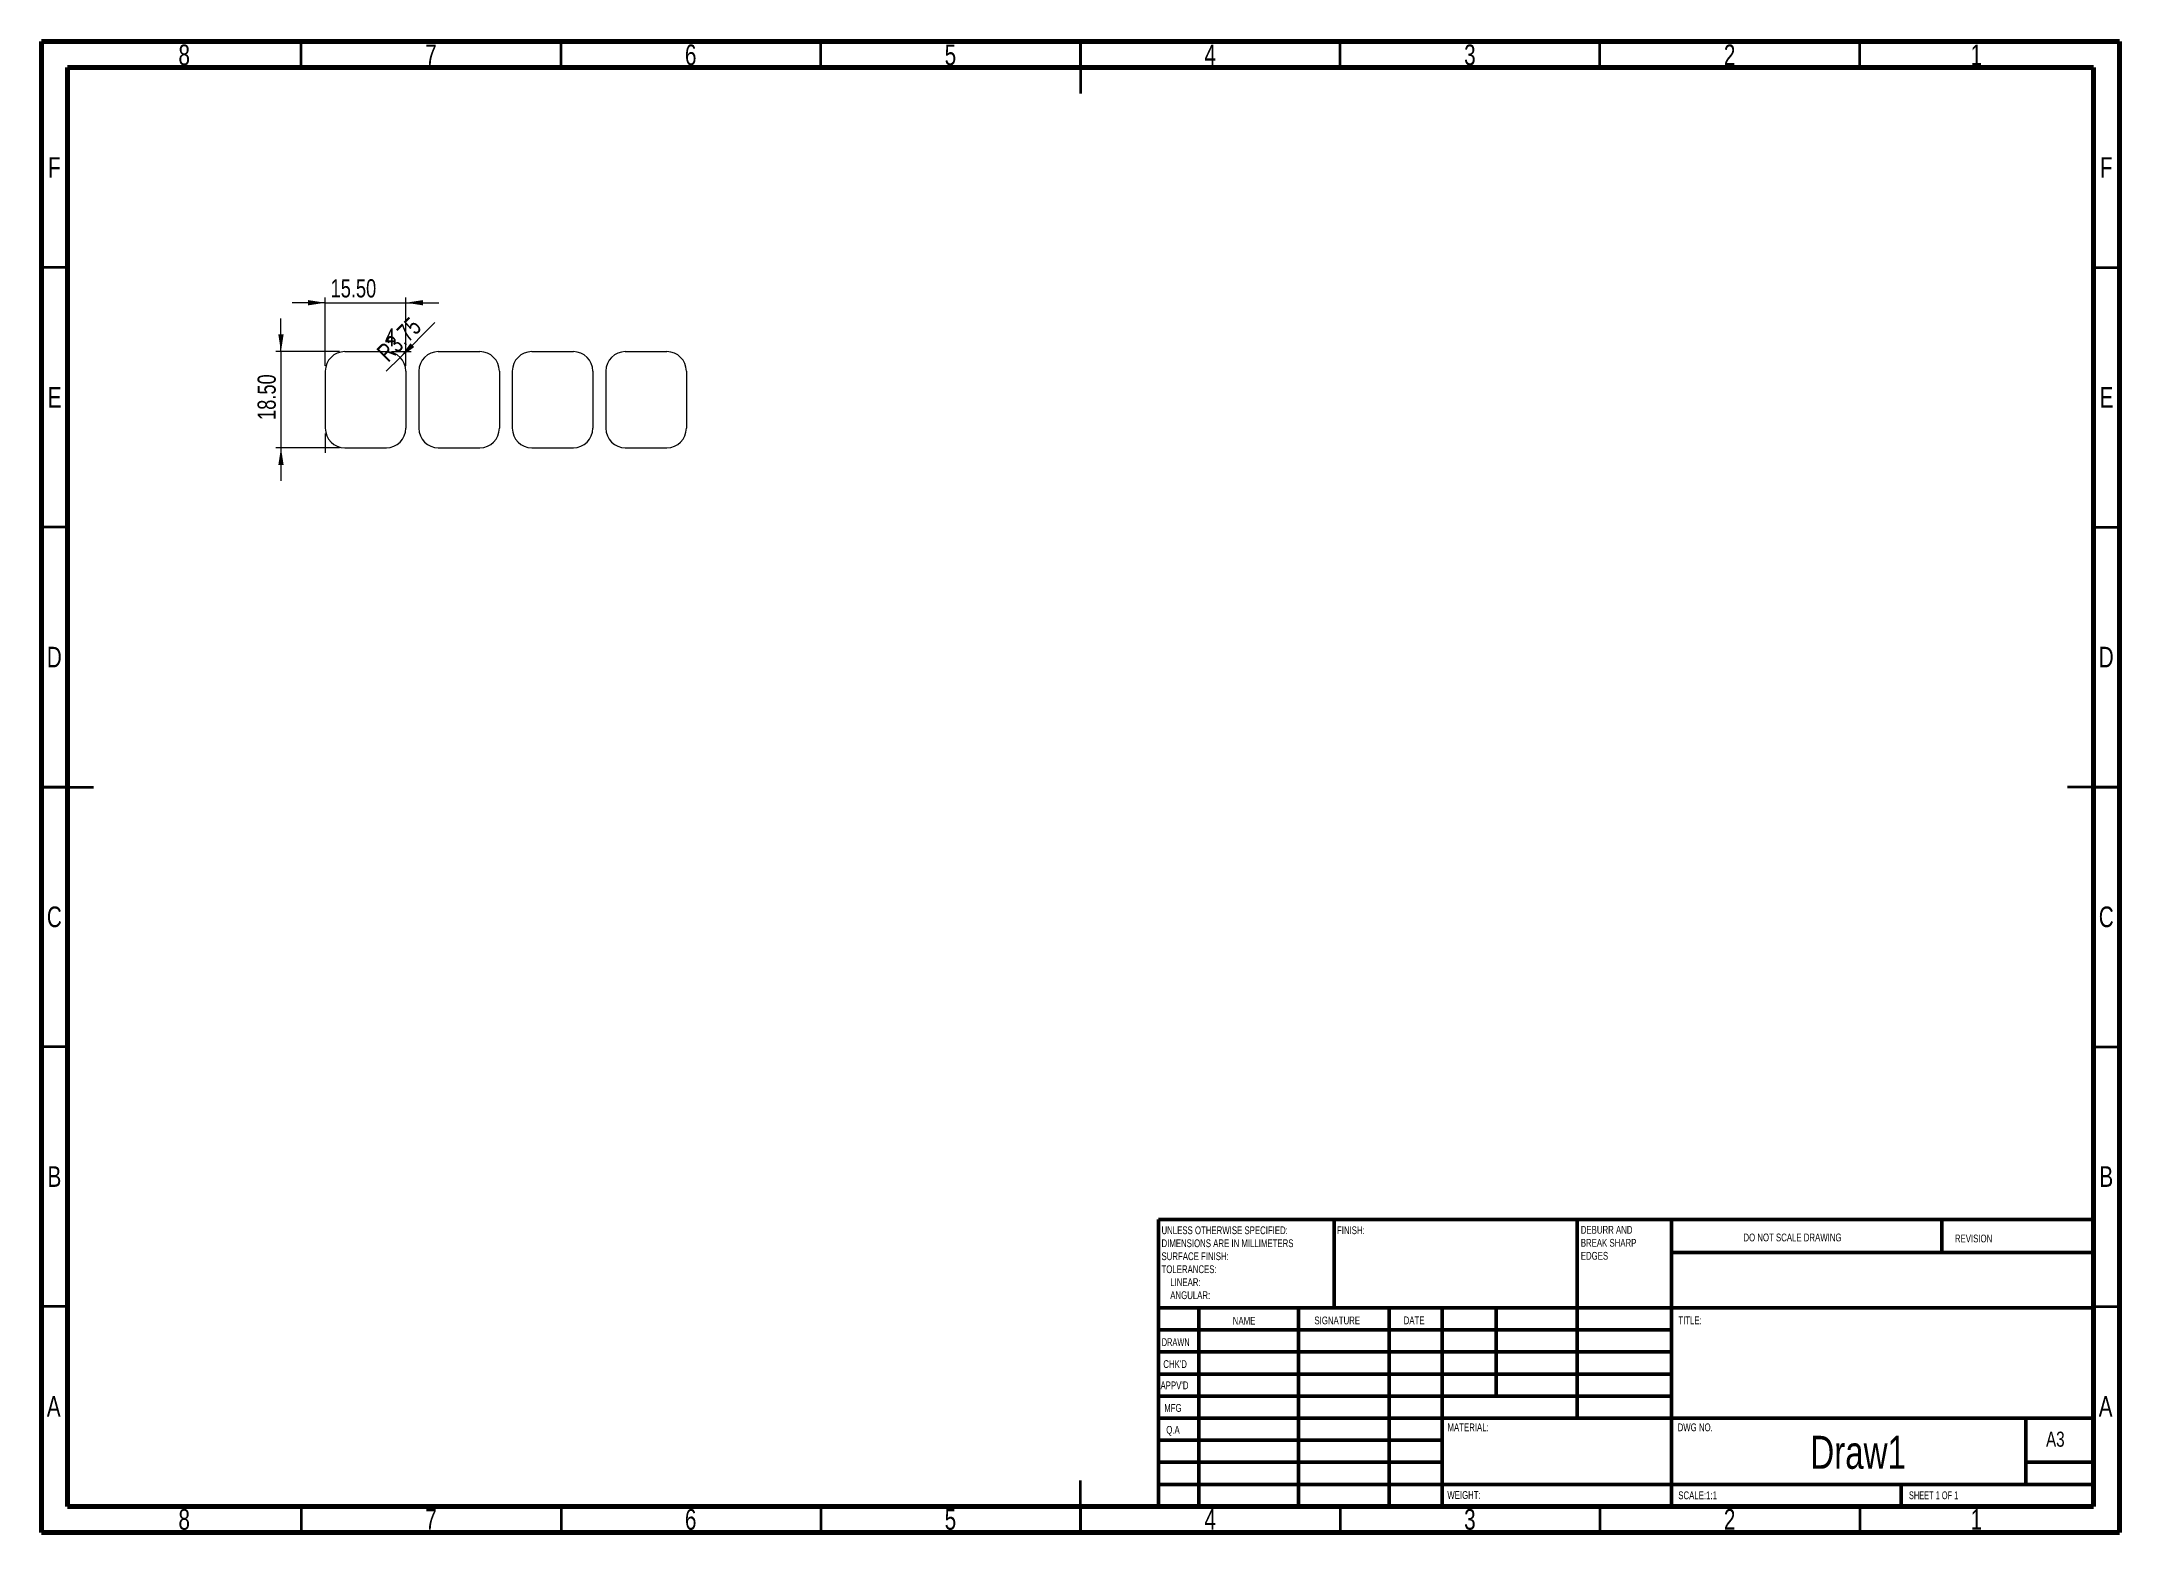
# Model space of a CAD drawing. Header units: millimetres. Extents: x 15 to 415, y 5 to 292.
import ezdxf

# ---------------------------------------------------------------- set-up
doc = ezdxf.new("R2010")
doc.units = ezdxf.units.MM
doc.styles.add('SLDTEXTSTYLE0', font='TXT', dxfattribs={"width": 0.75})
doc.styles.add('SLDTEXTSTYLE1', font='TXT', dxfattribs={"width": 0.686449})
doc.styles.add('SLDTEXTSTYLE2', font='TXT', dxfattribs={"width": 0.6875})
doc.dimstyles.new('SLDDIMSTYLE0', dxfattribs={"dimtxt": 3.5, "dimasz": 3.302, "dimexe": 0, "dimexo": 0.0625, "dimgap": 0.875, "dimtad": 1, "dimrnd": 1e-09, "dimzin": 4, "dimdsep": 46, "dimtxsty": 'SLDTEXTSTYLE0', "dimsah": 1, "dimcen": 0.09, "dimadec": 0, "dimazin": 1, "dimtfac": 1, "dimtmove": 0, "dimatfit": 0, "dimfxl": 1, "dimfrac": 2, "dimtolj": 1, "dimtzin": 12, "dimarcsym": 0})
doc.dimstyles.new('SLDDIMSTYLE1', dxfattribs={"dimtxt": 3.5, "dimasz": 3.302, "dimexe": 0, "dimexo": 0.0625, "dimgap": 0.875, "dimtad": 1, "dimrnd": 1e-09, "dimzin": 12, "dimdsep": 46, "dimtxsty": 'SLDTEXTSTYLE0', "dimsah": 1, "dimcen": 0, "dimadec": 0, "dimazin": 3, "dimtfac": 1, "dimtofl": 0, "dimtmove": 0, "dimatfit": 3, "dimfxl": 1, "dimfrac": 2, "dimtolj": 1, "dimtzin": 12, "dimarcsym": 0})
doc.dimstyles.new('SLDDIMSTYLE2', dxfattribs={"dimtxt": 3.5, "dimasz": 3.302, "dimexe": 0, "dimexo": 0.0625, "dimgap": 0.875, "dimtad": 1, "dimrnd": 1e-09, "dimzin": 12, "dimdsep": 46, "dimtxsty": 'SLDTEXTSTYLE0', "dimblk1": 'NONE', "dimblk2": 'NONE', "dimsah": 1, "dimcen": 0.09, "dimadec": 0, "dimazin": 3, "dimtfac": 1, "dimtmove": 0, "dimatfit": 0, "dimldrblk": 'NONE', "dimfxl": 1, "dimfrac": 2, "dimtolj": 1, "dimtzin": 12, "dimarcsym": 0})

# ---------------------------------------------------------------- blocks, each defined once
blk = doc.blocks.new('_D')
at = {"color": 7, "linetype": 'Continuous', "lineweight": 0}
for p, q in [((69.62, 241.72), (63.27, 241.72)), ((69.62, 233.31), (69.62, 242.72)), ((69.62, 241.72), (85.12, 241.72)), ((85.12, 233.31), (85.12, 242.72)), ((85.12, 241.72), (91.47, 241.72))]:
    blk.add_line(p, q, dxfattribs=at)
at = {"color": 7, "linetype": 'Continuous', "lineweight": 18}
for points in [[(69.62, 241.72), (66.32, 242.23), (66.32, 241.22)], [(85.12, 241.72), (88.43, 241.22), (88.43, 242.23)]]:
    blk.add_solid(points, dxfattribs=at)
at = {"color": 7, "linetype": 'Continuous', "lineweight": 18, "insert": (70.64, 246.24), "char_height": 3.5, "attachment_point": 1, "style": 'SLDTEXTSTYLE0'}
blk.add_mtext('15.50', dxfattribs=at)
blk = doc.blocks.new('_D_1')
at = {"color": 7, "linetype": 'Continuous', "lineweight": 0}
for p, q in [((61.09, 232.31), (61.09, 238.66)), ((68.62, 232.31), (60.09, 232.31)), ((61.09, 232.31), (61.09, 213.81)), ((68.62, 213.81), (60.09, 213.81)), ((61.09, 213.81), (61.09, 207.46))]:
    blk.add_line(p, q, dxfattribs=at)
at = {"color": 7, "linetype": 'Continuous', "lineweight": 18}
for points in [[(61.09, 232.31), (61.6, 235.61), (60.58, 235.61)], [(61.09, 213.81), (60.58, 210.5), (61.6, 210.5)]]:
    blk.add_solid(points, dxfattribs=at)
at = {"color": 7, "linetype": 'Continuous', "lineweight": 18, "insert": (56.58, 219.16), "char_height": 3.5, "attachment_point": 1, "rotation": 90, "style": 'SLDTEXTSTYLE0'}
blk.add_mtext('18.50', dxfattribs=at)
blk = doc.blocks.new('_D_2')
at = {"color": 7, "linetype": 'Continuous', "lineweight": 0}
for q in [(90.73, 237.92), (81.37, 228.56)]:
    blk.add_line((84.03, 231.21), q, dxfattribs=at)
at = {"color": 7, "linetype": 'Continuous', "lineweight": 18}
blk.add_solid([(84.03, 231.21), (86.72, 233.18), (86, 233.9)], dxfattribs=at)
at = {"color": 7, "linetype": 'Continuous', "lineweight": 18, "insert": (79.26, 232.59), "char_height": 3.5, "attachment_point": 1, "rotation": 45, "style": 'SLDTEXTSTYLE0'}
blk.add_mtext('R3.75', dxfattribs=at)
blk = doc.blocks.new('_D_3')
at = {"color": 7, "linetype": 'Continuous', "lineweight": 18, "insert": (81.08, 236.82), "char_height": 3.5, "attachment_point": 1, "style": 'SLDTEXTSTYLE0'}
blk.add_mtext('4', dxfattribs=at)
blk = doc.blocks.new('_None')

msp = doc.modelspace()

# ---------------------------------------------------------------- linework, layer by layer
at = {"color": 7, "linetype": 'Continuous', "lineweight": 70}
for p, q in [((15, 5), (15, 292)), ((15, 292), (415, 292)), ((415, 292), (415, 5)), ((20, 10), (20, 287)), ((20, 287), (410, 287)), ((410, 287), (410, 10)), ((410, 10), (20, 10)), ((415, 5), (15, 5))]:
    msp.add_line(p, q, dxfattribs=at)
at = {"color": 7, "linetype": 'Continuous', "lineweight": 35}
for p, q in [((65, 287), (65, 292)), ((115, 287), (115, 292)), ((165, 287), (165, 292)), ((215, 292), (215, 282)), ((215, 287), (215, 292)), ((265, 287), (265, 292)), ((315, 287), (315, 292)), ((365, 287), (365, 292)), ((20, 248.5), (15, 248.5)), ((410, 248.5), (415, 248.5)), ((20, 198.5), (15, 198.5)), ((410, 198.5), (415, 198.5)), ((15, 148.5), (25, 148.5)), ((20, 148.5), (15, 148.5)), ((415, 148.5), (405, 148.5)), ((410, 148.5), (415, 148.5)), ((20, 98.5), (15, 98.5)), ((410, 98.5), (415, 98.5)), ((20, 48.5), (15, 48.5)), ((410, 48.5), (415, 48.5)), ((215, 5), (215, 15)), ((65, 10), (65, 5)), ((115, 10), (115, 5)), ((165, 10), (165, 5)), ((215, 10), (215, 5)), ((265, 10), (265, 5)), ((315, 10), (315, 5)), ((365, 10), (365, 5))]:
    msp.add_line(p, q, dxfattribs=at)
at = {"color": 7, "linetype": 'Continuous', "lineweight": 0}
for p, q in [((72.374, 232.305), (68.624, 232.305)), ((69.624, 229.555), (69.624, 233.305)), ((82.374, 232.305), (86.124, 232.305)), ((85.124, 229.555), (85.124, 233.305)), ((69.624, 216.555), (69.624, 212.805)), ((72.374, 213.805), (68.624, 213.805))]:
    msp.add_line(p, q, dxfattribs=at)
at = {"color": 7, "linetype": 'Continuous', "lineweight": 18}
for p, q in [((73.374, 232.305), (81.374, 232.305)), ((91.374, 232.305), (99.374, 232.305)), ((109.374, 232.305), (117.374, 232.305)), ((127.374, 232.305), (135.374, 232.305)), ((69.624, 228.555), (69.624, 217.555)), ((85.124, 228.555), (85.124, 217.555)), ((87.624, 228.555), (87.624, 217.555)), ((103.124, 228.555), (103.124, 217.555)), ((105.624, 228.555), (105.624, 217.555)), ((121.124, 228.555), (121.124, 217.555)), ((123.624, 228.555), (123.624, 217.555)), ((139.124, 228.555), (139.124, 217.555)), ((73.374, 213.805), (81.374, 213.805)), ((91.374, 213.805), (99.374, 213.805)), ((109.374, 213.805), (117.374, 213.805)), ((127.374, 213.805), (135.374, 213.805))]:
    msp.add_line(p, q, dxfattribs=at)
at = {"color": 7, "linetype": 'Continuous', "lineweight": 50}
for p, q in [((230, 65.25), (410, 65.25)), ((230, 65.25), (230, 10)), ((263.8, 48.25), (263.8, 65.25)), ((310.6, 65.25), (310.6, 27)), ((328.8, 65.25), (328.8, 10)), ((380.8, 58.875), (380.8, 65.25)), ((410, 58.875), (328.8, 58.875)), ((410, 48.25), (230, 48.25)), ((237.8, 48.25), (237.8, 10)), ((256.991, 48.25), (256.991, 10)), ((274.399, 48.25), (274.399, 10)), ((284.6, 10), (284.6, 48.25)), ((295, 31.25), (295, 48.25)), ((328.8, 44), (230, 44)), ((328.8, 39.75), (230, 39.75)), ((328.8, 35.5), (230, 35.5)), ((328.8, 31.25), (230, 31.25)), ((284.6, 27), (230, 27)), ((284.6, 27), (410, 27)), ((397, 14.25), (397, 27)), ((284.6, 22.75), (230, 22.75)), ((284.6, 18.5), (230, 18.5)), ((410, 18.5), (397, 18.5)), ((230, 14.25), (410, 14.25)), ((373, 10), (373, 14.25))]:
    msp.add_line(p, q, dxfattribs=at)
at = {"color": 7, "linetype": 'Continuous', "lineweight": 18}
for centre, start, end in [((73.374, 228.555), 90, 180), ((81.374, 228.555), 0, 90), ((91.374, 228.555), 90, 180), ((99.374, 228.555), 0, 90), ((109.374, 228.555), 90, 180), ((117.374, 228.555), 0, 90), ((127.374, 228.555), 90, 180), ((135.374, 228.555), 0, 90), ((73.374, 217.555), 180, 270), ((81.374, 217.555), 270, 0), ((91.374, 217.555), 180, 270), ((99.374, 217.555), 270, 0), ((109.374, 217.555), 180, 270), ((117.374, 217.555), 270, 0), ((127.374, 217.555), 180, 270), ((135.374, 217.555), 270, 0)]:
    msp.add_arc(centre, 3.75, start, end, dxfattribs=at)

# ---------------------------------------------------------------- texts
at = {"color": 7, "linetype": 'Continuous', "lineweight": 0}
for s, insert, char_height, attachment_point, style in [('8', (42.46, 291.423), 3.969, 2, 'SLDTEXTSTYLE0'), ('7', (89.96, 291.423), 3.969, 2, 'SLDTEXTSTYLE0'), ('6', (139.96, 291.423), 3.969, 2, 'SLDTEXTSTYLE0'), ('5', (189.96, 291.423), 3.969, 2, 'SLDTEXTSTYLE0'), ('4', (239.96, 291.423), 3.969, 2, 'SLDTEXTSTYLE0'), ('3', (289.96, 291.423), 3.969, 2, 'SLDTEXTSTYLE0'), ('2', (339.96, 291.423), 3.969, 2, 'SLDTEXTSTYLE0'), ('1', (387.46, 291.423), 3.969, 2, 'SLDTEXTSTYLE0'), ('F', (17.458, 269.743), 3.969, 2, 'SLDTEXTSTYLE0'), ('F', (412.458, 269.743), 3.969, 2, 'SLDTEXTSTYLE0'), ('E', (17.508, 225.493), 3.969, 2, 'SLDTEXTSTYLE0'), ('E', (412.508, 225.493), 3.969, 2, 'SLDTEXTSTYLE0'), ('D', (17.453, 175.493), 3.969, 2, 'SLDTEXTSTYLE0'), ('D', (412.453, 175.493), 3.969, 2, 'SLDTEXTSTYLE0'), ('C', (17.459, 125.493), 3.969, 2, 'SLDTEXTSTYLE0'), ('C', (412.459, 125.493), 3.969, 2, 'SLDTEXTSTYLE0'), ('B', (17.471, 75.493), 3.969, 2, 'SLDTEXTSTYLE0'), ('B', (412.471, 75.493), 3.969, 2, 'SLDTEXTSTYLE0'), ('DEBURR AND', (311.309, 64.003), 1.5, 1, 'SLDTEXTSTYLE0'), ('UNLESS OTHERWISE SPECIFIED:', (230.594, 63.921), 1.5, 1, 'SLDTEXTSTYLE0'), ('DIMENSIONS ARE IN MILLIMETERS', (230.594, 61.421), 1.5, 1, 'SLDTEXTSTYLE0'), ('FINISH:', (264.371, 63.919), 1.5, 1, 'SLDTEXTSTYLE0'), ('BREAK SHARP', (311.309, 61.503), 1.5, 1, 'SLDTEXTSTYLE0'), ('DO NOT SCALE DRAWING', (342.615, 62.533), 1.5, 1, 'SLDTEXTSTYLE0'), ('REVISION', (383.328, 62.335), 1.5, 1, 'SLDTEXTSTYLE0'), ('TOLERANCES:', (230.594, 56.421), 1.5, 1, 'SLDTEXTSTYLE0'), ('SURFACE FINISH:', (230.594, 58.921), 1.5, 1, 'SLDTEXTSTYLE0'), ('EDGES', (311.309, 59.003), 1.5, 1, 'SLDTEXTSTYLE0'), ('LINEAR:', (232.281, 53.921), 1.5, 1, 'SLDTEXTSTYLE0'), ('ANGULAR:', (232.281, 51.421), 1.5, 1, 'SLDTEXTSTYLE0'), ('NAME', (244.322, 46.501), 1.5, 1, 'SLDTEXTSTYLE0'), ('SIGNATURE', (260.034, 46.562), 1.5, 1, 'SLDTEXTSTYLE0'), ('DATE', (277.215, 46.576), 1.5, 1, 'SLDTEXTSTYLE0'), ('TITLE:', (330.09, 46.576), 1.5, 1, 'SLDTEXTSTYLE0'), ('DRAWN', (230.643, 42.385), 1.5, 1, 'SLDTEXTSTYLE1'), ("CHK'D", (230.939, 38.162), 1.5, 1, 'SLDTEXTSTYLE0'), ("APPV'D", (230.402, 34.066), 1.5, 1, 'SLDTEXTSTYLE0'), ('A', (17.34, 31.243), 3.969, 2, 'SLDTEXTSTYLE0'), ('MFG', (231.124, 29.716), 1.5, 1, 'SLDTEXTSTYLE0'), ('A', (412.34, 31.243), 3.969, 2, 'SLDTEXTSTYLE0'), ('Q.A', (231.509, 25.505), 1.5, 1, 'SLDTEXTSTYLE0'), ('MATERIAL:', (285.646, 25.986), 1.5, 1, 'SLDTEXTSTYLE0'), ('DWG NO.', (329.953, 25.986), 1.5, 1, 'SLDTEXTSTYLE0'), ('A3', (400.871, 24.406), 2.9104, 1, 'SLDTEXTSTYLE0'), ('Draw1', (364.699, 23.607), 6.35, 2, 'SLDTEXTSTYLE0'), ('WEIGHT:', (285.618, 12.949), 1.4986, 1, 'SLDTEXTSTYLE0'), ('SCALE:1:1', (330.074, 12.9), 1.5, 1, 'SLDTEXTSTYLE0'), ('SHEET 1 OF 1', (374.478, 12.9), 1.5, 1, 'SLDTEXTSTYLE2'), ('8', (42.46, 9.493), 3.969, 2, 'SLDTEXTSTYLE0'), ('7', (89.96, 9.493), 3.969, 2, 'SLDTEXTSTYLE0'), ('6', (139.96, 9.493), 3.969, 2, 'SLDTEXTSTYLE0'), ('5', (189.96, 9.493), 3.969, 2, 'SLDTEXTSTYLE0'), ('4', (239.96, 9.493), 3.969, 2, 'SLDTEXTSTYLE0'), ('3', (289.96, 9.493), 3.969, 2, 'SLDTEXTSTYLE0'), ('2', (339.96, 9.493), 3.969, 2, 'SLDTEXTSTYLE0'), ('1', (387.46, 9.493), 3.969, 2, 'SLDTEXTSTYLE0')]:
    msp.add_mtext(s, dxfattribs=dict(at, insert=insert, char_height=char_height, attachment_point=attachment_point, style=style))

# ---------------------------------------------------------------- dimensions: what is measured, and where the dimension line sits
at = {"color": 7, "linetype": 'Continuous', "lineweight": 18}
dim = msp.add_linear_dim(base=(85.124, 241.724), p1=(69.624, 232.305), p2=(85.124, 232.305), dimstyle='SLDDIMSTYLE0', dxfattribs=at)
dim.commit()
dim.dimension.update_dxf_attribs({"geometry": '_D', "text_midpoint": (76.454, 241.724), "dimtype": 160})
dim = msp.add_radius_dim(center=(81.374, 228.555), mpoint=(84.025, 231.207), dimstyle='SLDDIMSTYLE1', dxfattribs=at)
dim.commit()
dim.dimension.update_dxf_attribs({"geometry": '_D_2', "text_midpoint": (86.854, 234.035), "dimtype": 164})
for base, p1, p2, dimstyle, picture, middle in [((61.09, 213.805), (69.624, 232.305), (69.624, 213.805), 'SLDDIMSTYLE0', '_D_1', (61.09, 224.982)), ((82.373577465, 232.305183099), (73.373577465, 232.305183099), (91.373577465, 232.305183099), 'SLDDIMSTYLE2', '_D_3', (82.373577465, 232.305183099))]:
    dim = msp.add_linear_dim(base=base, p1=p1, p2=p2, angle=90, dimstyle=dimstyle, dxfattribs=at)
    dim.commit()
    dim.dimension.update_dxf_attribs({"geometry": picture, "text_midpoint": middle, "dimtype": 160})

doc.saveas('drawing.dxf')
